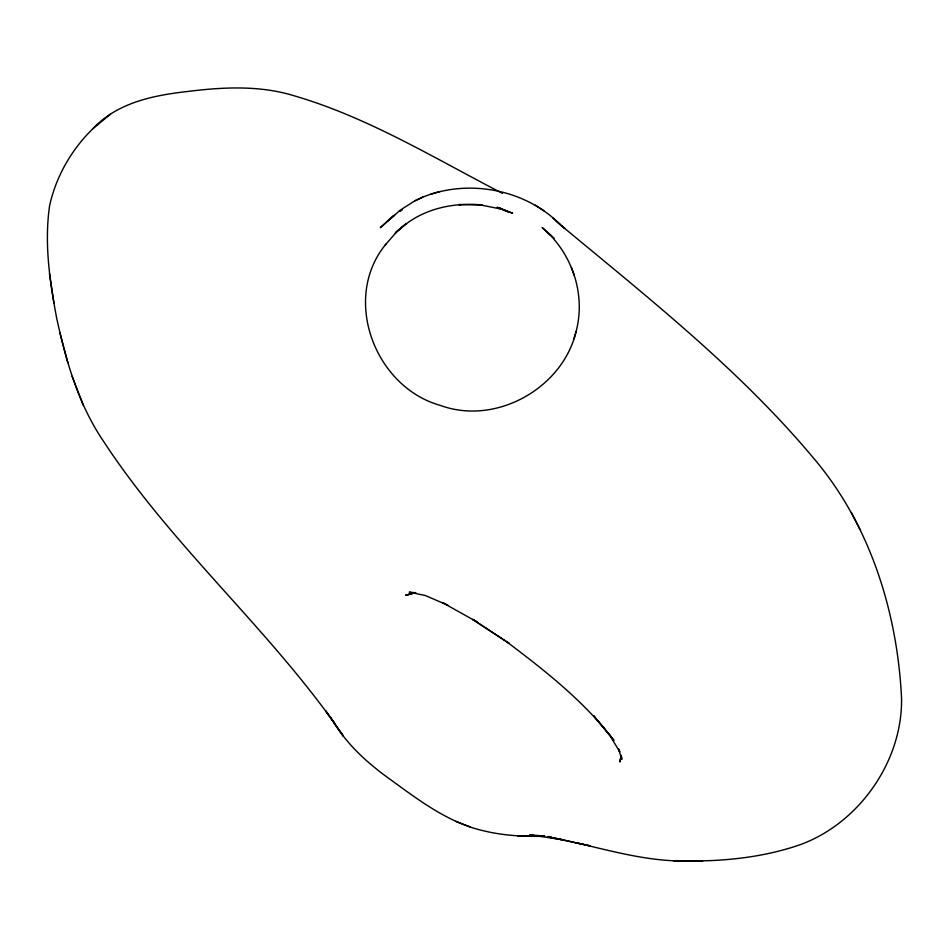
<?xml version="1.0" encoding="UTF-8"?>
<svg xmlns="http://www.w3.org/2000/svg" width="949" height="949" viewBox="0 0 949 949"><rect width="100%" height="100%" fill="white"/><g stroke="black" fill="none" stroke-linecap="round" stroke-linejoin="round"><path stroke-width="1.42" d="M621.227 755.392L619.792 761.976L621.204 755.724M396.397 232.149L385.318 244.889L385.78 244.32C341.308 298.401 374.713 387.239 440.561 405.484C495.864 425.698 562.342 388.39 576.007 331.925M573.706 339.137C587.087 301.924 575.485 259.753 547.81 232.671L548.605 233.466L542.176 227.535L550.823 235.352M502.484 193.382C434.369 158.151 367.998 117.32 293.905 95.707C259.706 85.232 223.252 87.059 188.187 91.412C153.892 95.268 117.688 102.35 93.002 128.59C71.566 149.444 56.133 176.277 49.633 205.518C44.129 243.003 49.692 280.916 56.608 317.82C65.944 360.94 78.47 404.488 103.56 441.344C170.488 543.753 264.522 624.798 335.317 724.36L325.744 710.979L335.317 724.36M393.289 215.731L380.347 227.677L400.312 210.073L414.713 200.915L422.661 197.19L414.986 200.785M402.447 226.55L395.282 233.146L406.018 223.822L396.374 231.746M110.392 114.248L93.002 128.59M387.927 220.749L394.582 215.411M403.218 226.182C425.069 208.282 454.441 202.256 482.104 204.948L458.758 204.628L461.072 204.604M400.122 211.354L402.329 209.776M422.447 197.273C468.521 178.436 525.793 189.266 560.729 225.091L552.97 218.128M430.775 194.177L439.98 191.52M472.78 619.46L509.067 643.339L472.78 619.46L476.837 621.809L442.388 602.544L447.94 605.272L425.377 595.533L409.233 592.152L415.176 592.757L405.721 595.26L415.733 592.52M405.721 595.26L415.46 592.615M575.557 842.688L590.278 845.856L547.419 836.757C594.193 845.239 639.958 862.083 688.025 860.957C726.115 861.289 764.918 857.054 800.98 844.408C859.497 822.664 902.594 760.932 901.55 698.286C897.386 611.891 869.96 524.192 813.163 457.667C739.544 369.742 649.057 298.508 561.25 225.53L564.904 228.519L556.114 220.951M544.323 836.259C524.583 836.686 504.714 835.725 485.425 831.229L485.01 831.11C449.458 823.447 419.98 800.992 391.166 780.102C369.434 764.574 348.912 746.638 334.689 723.755L343.253 735.997L330.169 717.171M673.493 860.779L702.592 861.04M517.632 835.915L537.217 836.354M544.797 836.057L529.696 834.883L561.784 839.616L547.419 836.757M547.87 836.544L550.859 836.816M480.23 204.889L501.724 209.171L512.614 213.228L497.43 207.44M470.241 826.935L455.686 821.348M497.193 207.368L501.724 209.171M497.371 207.451L507.94 211.769L500.159 208.128M543.765 210.714L535.355 205.15M507.015 642.022C545.699 671.192 584.382 701.631 613.956 740.398L593.6 715.641L609.816 735.368L619.792 751.916L618.831 749.271M552.282 236.669L554.169 238.152M547.051 231.959L552.093 236.289M859.853 529.162L851.467 512.555M72.16 376.362L83.393 405.638M571.357 267.488L574.287 275.388M618.641 749.188L621.785 759.473L621.773 756.97M59.87 332.66L63.702 347.144M63.986 348.247L67.782 362.601M49.467 273.407L53.891 302.873"/></g></svg>
